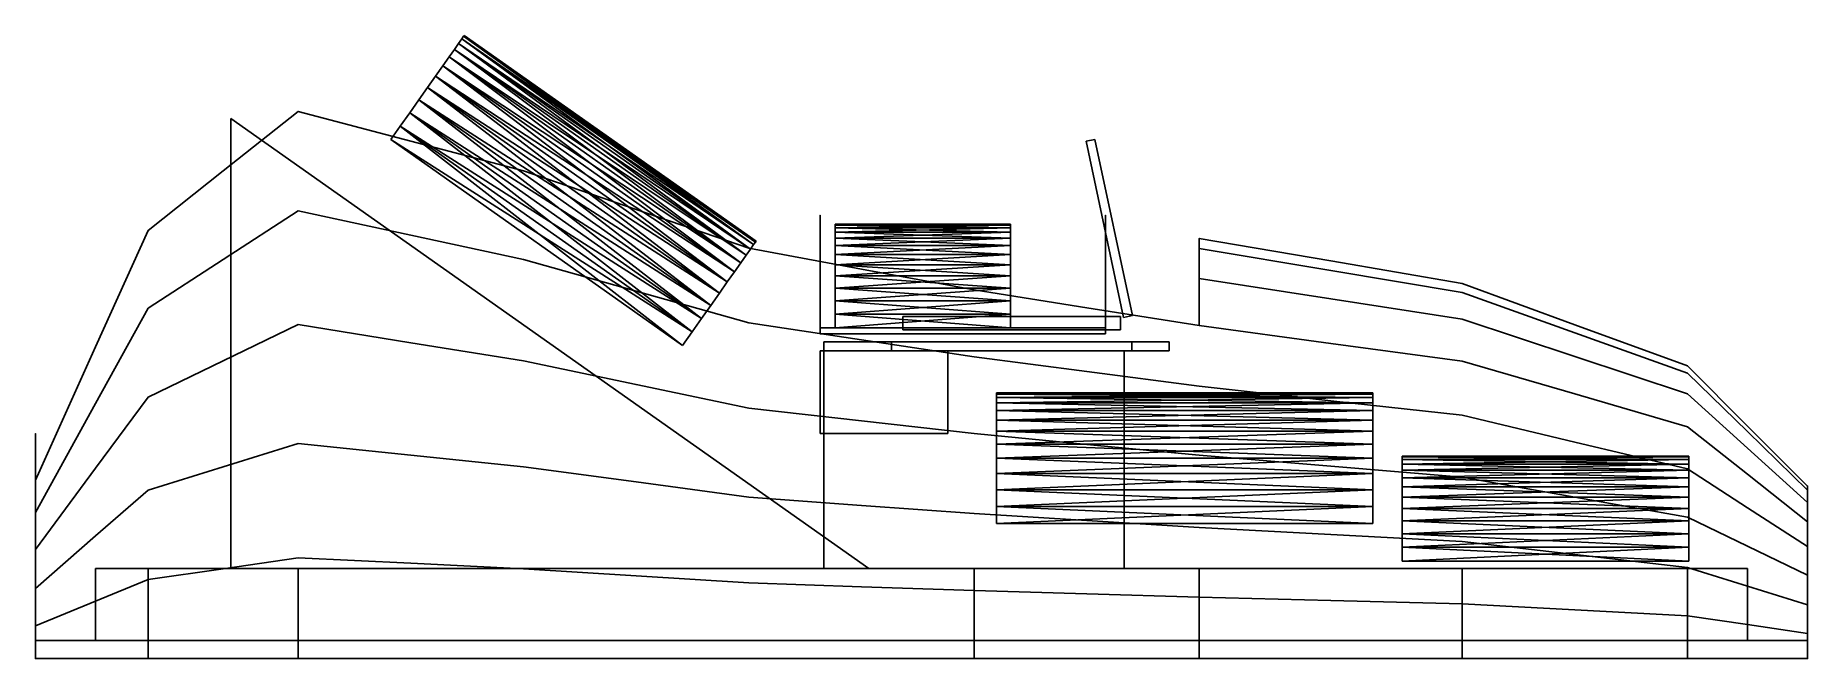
# Model space of a CAD drawing. Header units: millimetres. Extents: x 0 to 2360, y 0 to 831.
import ezdxf

# ---------------------------------------------------------------- set-up
doc = ezdxf.new("R2010")
doc.units = ezdxf.units.MM
for name, color, linetype in [('D20', 7, 'Continuous'), ('D21', 7, 'Continuous'), ('D22', 7, 'Continuous'), ('E11', 7, 'Continuous'), ('EH0', 7, 'Continuous'), ('EH1', 7, 'Continuous'), ('EH2', 7, 'Continuous'), ('EH3', 7, 'Continuous'), ('FOAM_ARM_L', 7, 'Continuous'), ('FOAM_ARM_R', 7, 'Continuous'), ('FOAM_BACK_WEDGE', 7, 'Continuous'), ('FOAM_MATTRESS', 7, 'Continuous'), ('FOAM_UNDERLAY', 7, 'Continuous'), ('H01', 7, 'Continuous'), ('H02', 7, 'Continuous'), ('O01', 7, 'Continuous'), ('O02', 7, 'Continuous'), ('O03', 7, 'Continuous'), ('O04', 7, 'Continuous'), ('O05', 7, 'Continuous'), ('O06B', 7, 'Continuous'), ('O07B', 7, 'Continuous'), ('O08B', 7, 'Continuous'), ('O09B', 7, 'Continuous'), ('O10B', 7, 'Continuous'), ('O11B', 7, 'Continuous'), ('O12', 7, 'Continuous'), ('O13', 7, 'Continuous'), ('O14', 7, 'Continuous'), ('O15', 7, 'Continuous'), ('O16', 7, 'Continuous'), ('OF', 7, 'Continuous'), ('OFOOT', 7, 'Continuous'), ('OHEAD', 7, 'Continuous')]:
    doc.layers.add(name, color=color, linetype=linetype)

msp = doc.modelspace()

# ---------------------------------------------------------------- linework, layer by layer
at = {"layer": 'D20'}
for points in [[(1050, 410), (1050, 422)], [(1050, 422), (1050, 422)], [(1050, 422), (1050, 410)], [(1050, 410), (1050, 422)], [(1050, 422), (1050, 422)], [(1510, 422), (1050, 422)], [(1050, 422), (1510, 422)], [(1050, 422), (1050, 422)], [(1050, 422), (1050, 410)], [(1510, 422), (1050, 422)], [(1510, 422), (1050, 422)], [(1050, 410), (1050, 410)], [(1050, 410), (1050, 410)], [(1050, 410), (1050, 410)], [(1050, 410), (1510, 410)], [(1510, 410), (1050, 410)], [(1050, 410), (1510, 410)], [(1510, 410), (1050, 410)], [(1460, 422), (1140, 422)], [(1140, 422), (1140, 422)], [(1140, 422), (1460, 422)], [(1460, 422), (1140, 422)], [(1140, 422), (1140, 422)], [(1140, 422), (1460, 422)], [(1460, 422), (1140, 422)], [(1140, 422), (1140, 422)], [(1140, 422), (1460, 422)], [(1460, 422), (1140, 422)], [(1140, 422), (1460, 422)], [(1140, 422), (1140, 422)], [(1140, 410), (1140, 422)], [(1140, 410), (1140, 422)], [(1140, 410), (1140, 422)], [(1140, 410), (1140, 422)], [(1140, 410), (1140, 422)], [(1140, 410), (1140, 422)], [(1140, 410), (1140, 422)], [(1140, 422), (1140, 410)], [(1140, 410), (1460, 410)], [(1140, 410), (1140, 410)], [(1460, 410), (1140, 410)], [(1140, 410), (1460, 410)], [(1140, 410), (1140, 410)], [(1460, 410), (1140, 410)], [(1140, 410), (1460, 410)], [(1140, 410), (1140, 410)], [(1460, 410), (1140, 410)], [(1140, 410), (1460, 410)], [(1460, 410), (1140, 410)], [(1140, 410), (1140, 410)], [(1460, 422), (1460, 422)], [(1460, 422), (1460, 422)], [(1460, 422), (1460, 422)], [(1460, 422), (1460, 422)], [(1460, 422), (1460, 410)], [(1460, 422), (1460, 410)], [(1460, 422), (1460, 410)], [(1460, 422), (1460, 410)], [(1460, 422), (1460, 410)], [(1460, 422), (1460, 410)], [(1460, 422), (1460, 410)], [(1460, 422), (1460, 410)], [(1460, 410), (1460, 410)], [(1460, 410), (1460, 410)], [(1460, 410), (1460, 410)], [(1460, 410), (1460, 410)], [(1510, 422), (1510, 422)], [(1510, 410), (1510, 422)], [(1510, 422), (1510, 422)], [(1510, 422), (1510, 422)], [(1510, 422), (1510, 410)], [(1510, 410), (1510, 422)], [(1510, 422), (1510, 410)], [(1510, 410), (1510, 410)], [(1510, 410), (1510, 410)], [(1510, 410), (1510, 410)]]:
    msp.add_lwpolyline(points, dxfattribs=at)
at = {"layer": 'D21'}
for points in [[(1155, 438), (1155, 456)], [(1155, 456), (1155, 456)], [(1155, 456), (1155, 438)], [(1445, 456), (1155, 456)], [(1155, 456), (1445, 456)], [(1445, 456), (1445, 438)], [(1445, 456), (1445, 456)], [(1445, 438), (1445, 456)], [(1155, 438), (1155, 438)], [(1155, 438), (1445, 438)], [(1445, 438), (1155, 438)], [(1445, 438), (1445, 438)]]:
    msp.add_lwpolyline(points, dxfattribs=at)
at = {"layer": 'D22'}
for points in [[(1411, 692), (1399.2, 689.5)], [(1399.2, 689.5), (1411, 692)], [(1449.1, 454.8), (1399.2, 689.5)], [(1399.2, 689.5), (1399.2, 689.5)], [(1399.2, 689.5), (1449.1, 454.8)], [(1411, 692), (1460.9, 457.2)], [(1411, 692), (1411, 692)], [(1460.9, 457.2), (1411, 692)], [(1449.1, 454.8), (1460.9, 457.2)], [(1460.9, 457.2), (1449.1, 454.8)], [(1449.1, 454.8), (1449.1, 454.8)], [(1460.9, 457.2), (1460.9, 457.2)]]:
    msp.add_lwpolyline(points, dxfattribs=at)
at = {"layer": 'E11'}
for points in [[(1045, 300), (1045, 410)], [(1045, 410), (1045, 410)], [(1045, 410), (1045, 300)], [(1215, 410), (1045, 410)], [(1045, 410), (1215, 410)], [(1215, 410), (1215, 300)], [(1215, 410), (1215, 410)], [(1215, 300), (1215, 410)], [(1045, 300), (1045, 300)], [(1045, 300), (1215, 300)], [(1215, 300), (1045, 300)], [(1215, 300), (1215, 300)]]:
    msp.add_lwpolyline(points, dxfattribs=at)
at = {"layer": 'EH0'}
for points in [[(570.2, 829.4), (567.7, 825.9)], [(567.7, 825.9), (570.2, 829.4)], [(571.1, 830.6), (570.2, 829.4)], [(570.2, 829.4), (571.1, 830.6)], [(956.4, 551.7), (570.2, 829.4)], [(958.9, 555.2), (570.2, 829.4)], [(959.8, 556.4), (570.2, 829.4)], [(958.9, 555.2), (570.2, 829.4)], [(958.9, 555.2), (571.1, 830.6)], [(959.8, 556.4), (571.1, 830.6)], [(557.9, 812), (550.8, 801.9)], [(550.8, 801.9), (557.9, 812)], [(563.6, 820), (557.9, 812)], [(557.9, 812), (563.6, 820)], [(939.5, 527.7), (557.9, 812)], [(946.6, 537.8), (557.9, 812)], [(952.3, 545.8), (557.9, 812)], [(946.6, 537.8), (557.9, 812)], [(567.7, 825.9), (563.6, 820)], [(563.6, 820), (567.7, 825.9)], [(946.6, 537.8), (563.6, 820)], [(952.3, 545.8), (563.6, 820)], [(956.4, 551.7), (563.6, 820)], [(952.3, 545.8), (563.6, 820)], [(952.3, 545.8), (567.7, 825.9)], [(956.4, 551.7), (567.7, 825.9)], [(958.9, 555.2), (567.7, 825.9)], [(956.4, 551.7), (567.7, 825.9)], [(542.4, 789.9), (532.7, 776.2)], [(532.7, 776.2), (542.4, 789.9)], [(550.8, 801.9), (542.4, 789.9)], [(542.4, 789.9), (550.8, 801.9)], [(921.4, 502), (542.4, 789.9)], [(931.1, 515.7), (542.4, 789.9)], [(939.5, 527.7), (542.4, 789.9)], [(931.1, 515.7), (542.4, 789.9)], [(931.1, 515.7), (550.8, 801.9)], [(939.5, 527.7), (550.8, 801.9)], [(946.6, 537.8), (550.8, 801.9)], [(939.5, 527.7), (550.8, 801.9)], [(522.1, 761.1), (510.6, 744.8)], [(510.6, 744.8), (522.1, 761.1)], [(532.7, 776.2), (522.1, 761.1)], [(522.1, 761.1), (532.7, 776.2)], [(899.3, 470.6), (522.1, 761.1)], [(910.8, 486.9), (522.1, 761.1)], [(921.4, 502), (522.1, 761.1)], [(910.8, 486.9), (522.1, 761.1)], [(910.8, 486.9), (532.7, 776.2)], [(921.4, 502), (532.7, 776.2)], [(931.1, 515.7), (532.7, 776.2)], [(921.4, 502), (532.7, 776.2)], [(510.6, 744.8), (498.4, 727.6)], [(498.4, 727.6), (510.6, 744.8)], [(887.1, 453.4), (510.6, 744.8)], [(899.3, 470.6), (510.6, 744.8)], [(910.8, 486.9), (510.6, 744.8)], [(899.3, 470.6), (510.6, 744.8)], [(485.9, 709.8), (473.1, 691.7)], [(473.1, 691.7), (485.9, 709.8)], [(498.4, 727.6), (485.9, 709.8)], [(485.9, 709.8), (498.4, 727.6)], [(861.8, 417.5), (485.9, 709.8)], [(874.6, 435.6), (485.9, 709.8)], [(887.1, 453.4), (485.9, 709.8)], [(874.6, 435.6), (485.9, 709.8)], [(874.6, 435.6), (498.4, 727.6)], [(887.1, 453.4), (498.4, 727.6)], [(899.3, 470.6), (498.4, 727.6)], [(887.1, 453.4), (498.4, 727.6)], [(473.1, 691.7), (861.8, 417.5)], [(874.6, 435.6), (473.1, 691.7)], [(861.8, 417.5), (473.1, 691.7)], [(946.6, 537.8), (952.3, 545.8)], [(952.3, 545.8), (946.6, 537.8)], [(952.3, 545.8), (956.4, 551.7)], [(956.4, 551.7), (952.3, 545.8)], [(956.4, 551.7), (958.9, 555.2)], [(958.9, 555.2), (956.4, 551.7)], [(958.9, 555.2), (959.8, 556.4)], [(959.8, 556.4), (958.9, 555.2)], [(931.1, 515.7), (939.5, 527.7)], [(939.5, 527.7), (931.1, 515.7)], [(939.5, 527.7), (946.6, 537.8)], [(946.6, 537.8), (939.5, 527.7)], [(910.8, 486.9), (921.4, 502)], [(921.4, 502), (910.8, 486.9)], [(921.4, 502), (931.1, 515.7)], [(931.1, 515.7), (921.4, 502)], [(899.3, 470.6), (910.8, 486.9)], [(910.8, 486.9), (899.3, 470.6)], [(874.6, 435.6), (887.1, 453.4)], [(887.1, 453.4), (874.6, 435.6)], [(887.1, 453.4), (899.3, 470.6)], [(899.3, 470.6), (887.1, 453.4)], [(861.8, 417.5), (874.6, 435.6)], [(874.6, 435.6), (861.8, 417.5)]]:
    msp.add_lwpolyline(points, dxfattribs=at)
at = {"layer": 'EH1'}
for points in [[(1781, 352.5), (1280, 354)], [(1280, 354), (1280, 352.5)], [(1781, 354), (1280, 354)], [(1781, 354), (1280, 352.5)], [(1280, 352.5), (1280, 354)], [(1781, 348.1), (1280, 352.5)], [(1280, 352.5), (1280, 348.1)], [(1781, 352.5), (1280, 352.5)], [(1781, 352.5), (1280, 352.5)], [(1781, 352.5), (1280, 348.1)], [(1280, 348.1), (1280, 352.5)], [(1781, 340.8), (1280, 348.1)], [(1280, 348.1), (1280, 340.8)], [(1781, 348.1), (1280, 348.1)], [(1781, 348.1), (1280, 348.1)], [(1781, 348.1), (1280, 340.8)], [(1280, 340.8), (1280, 348.1)], [(1781, 330.7), (1280, 340.8)], [(1280, 340.8), (1280, 330.7)], [(1781, 340.8), (1280, 340.8)], [(1781, 340.8), (1280, 340.8)], [(1781, 340.8), (1280, 330.7)], [(1280, 330.7), (1280, 340.8)], [(1781, 318), (1280, 330.7)], [(1280, 330.7), (1280, 318)], [(1781, 330.7), (1280, 330.7)], [(1781, 330.7), (1280, 330.7)], [(1781, 330.7), (1280, 318)], [(1280, 318), (1280, 330.7)], [(1781, 352.5), (1781, 354)], [(1781, 354), (1781, 352.5)], [(1781, 348.1), (1781, 352.5)], [(1781, 352.5), (1781, 348.1)], [(1781, 340.8), (1781, 348.1)], [(1781, 348.1), (1781, 340.8)], [(1781, 330.7), (1781, 340.8)], [(1781, 340.8), (1781, 330.7)], [(1781, 318), (1781, 330.7)], [(1781, 330.7), (1781, 318)], [(1781, 303), (1280, 318)], [(1280, 318), (1280, 303)], [(1781, 318), (1280, 318)], [(1781, 318), (1280, 318)], [(1781, 318), (1280, 303)], [(1280, 303), (1280, 318)], [(1781, 303), (1781, 318)], [(1781, 318), (1781, 303)], [(1781, 285.9), (1280, 303)], [(1280, 303), (1280, 285.9)], [(1781, 303), (1280, 303)], [(1781, 303), (1280, 303)], [(1781, 303), (1280, 285.9)], [(1280, 285.9), (1280, 303)], [(1781, 267), (1280, 285.9)], [(1280, 285.9), (1280, 267)], [(1781, 285.9), (1280, 285.9)], [(1781, 285.9), (1280, 285.9)], [(1781, 285.9), (1280, 267)], [(1280, 267), (1280, 285.9)], [(1781, 285.9), (1781, 303)], [(1781, 303), (1781, 285.9)], [(1781, 267), (1781, 285.9)], [(1781, 285.9), (1781, 267)], [(1781, 246.6), (1280, 267)], [(1280, 267), (1280, 246.6)], [(1781, 267), (1280, 267)], [(1781, 267), (1280, 267)], [(1781, 267), (1280, 246.6)], [(1280, 246.6), (1280, 267)], [(1781, 246.6), (1781, 267)], [(1781, 267), (1781, 246.6)], [(1781, 225), (1280, 246.6)], [(1280, 246.6), (1280, 225)], [(1781, 246.6), (1280, 246.6)], [(1781, 246.6), (1280, 246.6)], [(1781, 246.6), (1280, 225)], [(1280, 225), (1280, 246.6)], [(1781, 225), (1781, 246.6)], [(1781, 246.6), (1781, 225)], [(1781, 202.7), (1280, 225)], [(1280, 225), (1280, 202.7)], [(1781, 225), (1280, 225)], [(1781, 225), (1280, 225)], [(1781, 225), (1280, 202.7)], [(1280, 202.7), (1280, 225)], [(1781, 202.7), (1781, 225)], [(1781, 225), (1781, 202.7)], [(1781, 180), (1280, 202.7)], [(1280, 202.7), (1280, 180)], [(1781, 202.7), (1280, 202.7)], [(1781, 202.7), (1280, 202.7)], [(1781, 202.7), (1280, 180)], [(1280, 180), (1280, 202.7)], [(1781, 180), (1781, 202.7)], [(1781, 202.7), (1781, 180)], [(1280, 180), (1781, 180)], [(1781, 180), (1280, 180)]]:
    msp.add_lwpolyline(points, dxfattribs=at)
at = {"layer": 'EH2'}
for points in [[(2201.8, 268.8), (1820, 270)], [(1820, 270), (1820, 268.8)], [(2201.8, 270), (1820, 270)], [(2201.8, 270), (1820, 268.8)], [(1820, 268.8), (1820, 270)], [(2201.8, 265.2), (1820, 268.8)], [(1820, 268.8), (1820, 265.2)], [(2201.8, 268.8), (1820, 268.8)], [(2201.8, 268.8), (1820, 268.8)], [(2201.8, 268.8), (1820, 265.2)], [(1820, 265.2), (1820, 268.8)], [(2201.8, 259.3), (1820, 265.2)], [(1820, 265.2), (1820, 259.3)], [(2201.8, 265.2), (1820, 265.2)], [(2201.8, 265.2), (1820, 265.2)], [(2201.8, 265.2), (1820, 259.3)], [(1820, 259.3), (1820, 265.2)], [(2201.8, 268.8), (2201.8, 270)], [(2201.8, 270), (2201.8, 268.8)], [(2201.8, 265.2), (2201.8, 268.8)], [(2201.8, 268.8), (2201.8, 265.2)], [(2201.8, 259.3), (2201.8, 265.2)], [(2201.8, 265.2), (2201.8, 259.3)], [(2201.8, 251.2), (1820, 259.3)], [(1820, 259.3), (1820, 251.2)], [(2201.8, 259.3), (1820, 259.3)], [(2201.8, 259.3), (1820, 259.3)], [(2201.8, 259.3), (1820, 251.2)], [(1820, 251.2), (1820, 259.3)], [(2201.8, 241.1), (1820, 251.2)], [(1820, 251.2), (1820, 241.1)], [(2201.8, 251.2), (1820, 251.2)], [(2201.8, 251.2), (1820, 251.2)], [(2201.8, 251.2), (1820, 241.1)], [(1820, 241.1), (1820, 251.2)], [(2201.8, 229), (1820, 241.1)], [(1820, 241.1), (1820, 229)], [(2201.8, 241.1), (1820, 241.1)], [(2201.8, 241.1), (1820, 241.1)], [(2201.8, 241.1), (1820, 229)], [(1820, 229), (1820, 241.1)], [(2201.8, 251.2), (2201.8, 259.3)], [(2201.8, 259.3), (2201.8, 251.2)], [(2201.8, 241.1), (2201.8, 251.2)], [(2201.8, 251.2), (2201.8, 241.1)], [(2201.8, 229), (2201.8, 241.1)], [(2201.8, 241.1), (2201.8, 229)], [(2201.8, 215.2), (1820, 229)], [(1820, 229), (1820, 215.2)], [(2201.8, 229), (1820, 229)], [(2201.8, 229), (1820, 229)], [(2201.8, 229), (1820, 215.2)], [(1820, 215.2), (1820, 229)], [(2201.8, 200), (1820, 215.2)], [(1820, 215.2), (1820, 200)], [(2201.8, 215.2), (1820, 215.2)], [(2201.8, 215.2), (1820, 215.2)], [(2201.8, 215.2), (1820, 200)], [(1820, 200), (1820, 215.2)], [(2201.8, 215.2), (2201.8, 229)], [(2201.8, 229), (2201.8, 215.2)], [(2201.8, 200), (2201.8, 215.2)], [(2201.8, 215.2), (2201.8, 200)], [(2201.8, 183.6), (1820, 200)], [(1820, 200), (1820, 183.6)], [(2201.8, 200), (1820, 200)], [(2201.8, 200), (1820, 200)], [(2201.8, 200), (1820, 183.6)], [(1820, 183.6), (1820, 200)], [(2201.8, 183.6), (2201.8, 200)], [(2201.8, 200), (2201.8, 183.6)], [(2201.8, 166.2), (1820, 183.6)], [(1820, 183.6), (1820, 166.2)], [(2201.8, 183.6), (1820, 183.6)], [(2201.8, 183.6), (1820, 183.6)], [(2201.8, 183.6), (1820, 166.2)], [(1820, 166.2), (1820, 183.6)], [(2201.8, 148.3), (1820, 166.2)], [(1820, 166.2), (1820, 148.3)], [(2201.8, 166.2), (1820, 166.2)], [(2201.8, 166.2), (1820, 166.2)], [(2201.8, 166.2), (1820, 148.3)], [(1820, 148.3), (1820, 166.2)], [(2201.8, 166.2), (2201.8, 183.6)], [(2201.8, 183.6), (2201.8, 166.2)], [(2201.8, 148.3), (2201.8, 166.2)], [(2201.8, 166.2), (2201.8, 148.3)], [(2201.8, 130), (1820, 148.3)], [(1820, 148.3), (1820, 130)], [(2201.8, 148.3), (1820, 148.3)], [(2201.8, 148.3), (1820, 148.3)], [(2201.8, 148.3), (1820, 130)], [(1820, 130), (1820, 148.3)], [(2201.8, 130), (2201.8, 148.3)], [(2201.8, 148.3), (2201.8, 130)], [(1820, 130), (2201.8, 130)], [(2201.8, 130), (1820, 130)]]:
    msp.add_lwpolyline(points, dxfattribs=at)
at = {"layer": 'EH3'}
for points in [[(1298.4, 577.8), (1065, 579)], [(1065, 579), (1065, 577.8)], [(1298.4, 579), (1065, 579)], [(1298.4, 579), (1065, 577.8)], [(1065, 577.8), (1065, 579)], [(1298.4, 574.3), (1065, 577.8)], [(1065, 577.8), (1065, 574.3)], [(1298.4, 577.8), (1065, 577.8)], [(1298.4, 577.8), (1065, 577.8)], [(1298.4, 577.8), (1065, 574.3)], [(1065, 574.3), (1065, 577.8)], [(1298.4, 568.5), (1065, 574.3)], [(1065, 574.3), (1065, 568.5)], [(1298.4, 574.3), (1065, 574.3)], [(1298.4, 574.3), (1065, 574.3)], [(1298.4, 574.3), (1065, 568.5)], [(1065, 568.5), (1065, 574.3)], [(1298.4, 560.5), (1065, 568.5)], [(1065, 568.5), (1065, 560.5)], [(1298.4, 568.5), (1065, 568.5)], [(1298.4, 568.5), (1065, 568.5)], [(1298.4, 568.5), (1065, 560.5)], [(1065, 560.5), (1065, 568.5)], [(1298.4, 577.8), (1298.4, 579)], [(1298.4, 579), (1298.4, 577.8)], [(1298.4, 574.3), (1298.4, 577.8)], [(1298.4, 577.8), (1298.4, 574.3)], [(1298.4, 568.5), (1298.4, 574.3)], [(1298.4, 574.3), (1298.4, 568.5)], [(1298.4, 560.5), (1298.4, 568.5)], [(1298.4, 568.5), (1298.4, 560.5)], [(1298.4, 550.5), (1065, 560.5)], [(1065, 560.5), (1065, 550.5)], [(1298.4, 560.5), (1065, 560.5)], [(1298.4, 560.5), (1065, 560.5)], [(1298.4, 560.5), (1065, 550.5)], [(1065, 550.5), (1065, 560.5)], [(1298.4, 538.6), (1065, 550.5)], [(1065, 550.5), (1065, 538.6)], [(1298.4, 550.5), (1065, 550.5)], [(1298.4, 550.5), (1065, 550.5)], [(1298.4, 550.5), (1065, 538.6)], [(1065, 538.6), (1065, 550.5)], [(1298.4, 550.5), (1298.4, 560.5)], [(1298.4, 560.5), (1298.4, 550.5)], [(1298.4, 538.6), (1298.4, 550.5)], [(1298.4, 550.5), (1298.4, 538.6)], [(1298.4, 525), (1065, 538.6)], [(1065, 538.6), (1065, 525)], [(1298.4, 538.6), (1065, 538.6)], [(1298.4, 538.6), (1065, 538.6)], [(1298.4, 538.6), (1065, 525)], [(1065, 525), (1065, 538.6)], [(1298.4, 510), (1065, 525)], [(1065, 525), (1065, 510)], [(1298.4, 525), (1065, 525)], [(1298.4, 525), (1065, 525)], [(1298.4, 525), (1065, 510)], [(1065, 510), (1065, 525)], [(1298.4, 525), (1298.4, 538.6)], [(1298.4, 538.6), (1298.4, 525)], [(1298.4, 510), (1298.4, 525)], [(1298.4, 525), (1298.4, 510)], [(1298.4, 493.8), (1065, 510)], [(1065, 510), (1065, 493.8)], [(1298.4, 510), (1065, 510)], [(1298.4, 510), (1065, 510)], [(1298.4, 510), (1065, 493.8)], [(1065, 493.8), (1065, 510)], [(1298.4, 493.8), (1298.4, 510)], [(1298.4, 510), (1298.4, 493.8)], [(1298.4, 476.7), (1065, 493.8)], [(1065, 493.8), (1065, 476.7)], [(1298.4, 493.8), (1065, 493.8)], [(1298.4, 493.8), (1065, 493.8)], [(1298.4, 493.8), (1065, 476.7)], [(1065, 476.7), (1065, 493.8)], [(1298.4, 459), (1065, 476.7)], [(1065, 476.7), (1065, 459)], [(1298.4, 476.7), (1065, 476.7)], [(1298.4, 476.7), (1065, 476.7)], [(1298.4, 476.7), (1065, 459)], [(1065, 459), (1065, 476.7)], [(1298.4, 476.7), (1298.4, 493.8)], [(1298.4, 493.8), (1298.4, 476.7)], [(1298.4, 459), (1298.4, 476.7)], [(1298.4, 476.7), (1298.4, 459)], [(1298.4, 441), (1065, 459)], [(1065, 459), (1065, 441)], [(1298.4, 459), (1065, 459)], [(1298.4, 459), (1065, 459)], [(1298.4, 459), (1065, 441)], [(1065, 441), (1065, 459)], [(1298.4, 441), (1298.4, 459)], [(1298.4, 459), (1298.4, 441)], [(1065, 441), (1298.4, 441)], [(1298.4, 441), (1065, 441)]]:
    msp.add_lwpolyline(points, dxfattribs=at)
at = {"layer": 'FOAM_ARM_L'}
for points in [[(1050, 120), (1050, 410)], [(1050, 410), (1050, 410)], [(1050, 410), (1050, 120)], [(1450, 410), (1050, 410)], [(1050, 410), (1450, 410)], [(1450, 410), (1450, 120)], [(1450, 410), (1450, 410)], [(1450, 120), (1450, 410)], [(1050, 120), (1050, 120)], [(1050, 120), (1450, 120)], [(1450, 120), (1050, 120)], [(1450, 120), (1450, 120)]]:
    msp.add_lwpolyline(points, dxfattribs=at)
at = {"layer": 'FOAM_ARM_R'}
for points in [[(1050, 120), (1050, 410)], [(1050, 410), (1050, 410)], [(1050, 410), (1050, 120)], [(1450, 410), (1050, 410)], [(1050, 410), (1450, 410)], [(1450, 410), (1450, 120)], [(1450, 410), (1450, 410)], [(1450, 120), (1450, 410)], [(1050, 120), (1050, 120)], [(1050, 120), (1450, 120)], [(1450, 120), (1050, 120)], [(1450, 120), (1450, 120)]]:
    msp.add_lwpolyline(points, dxfattribs=at)
at = {"layer": 'FOAM_BACK_WEDGE'}
for points in [[(260, 720), (260, 720)], [(1110, 120), (260, 720)], [(260, 720), (1110, 120)], [(260, 720), (260, 120)], [(260, 120), (260, 720)], [(260, 120), (260, 120)], [(260, 120), (1110, 120)], [(1110, 120), (260, 120)], [(1110, 120), (1110, 120)]]:
    msp.add_lwpolyline(points, dxfattribs=at)
at = {"layer": 'FOAM_MATTRESS'}
for points in [[(80, 120), (80, 24)], [(150, 120), (80, 120)], [(150, 120), (80, 120)], [(80, 120), (80, 120)], [(80, 24), (80, 120)], [(150, 24), (150, 120)], [(150, 120), (350, 120)], [(350, 120), (150, 120)], [(150, 120), (150, 24)], [(350, 120), (1250, 120)], [(1250, 120), (350, 120)], [(350, 120), (350, 24)], [(350, 120), (350, 24)], [(1250, 120), (1550, 120)], [(1550, 120), (1250, 120)], [(1250, 120), (1250, 24)], [(1250, 120), (1250, 24)], [(1550, 120), (1900, 120)], [(1900, 120), (1550, 120)], [(1550, 120), (1550, 24)], [(1550, 120), (1550, 24)], [(1900, 120), (2200, 120)], [(2200, 120), (1900, 120)], [(1900, 120), (1900, 24)], [(1900, 120), (1900, 24)], [(2200, 120), (2280, 120)], [(2280, 120), (2200, 120)], [(2200, 120), (2200, 24)], [(2200, 120), (2200, 24)], [(2280, 120), (2280, 120)], [(2280, 120), (2280, 24)], [(2280, 120), (2280, 24)], [(80, 24), (150, 24)], [(150, 24), (80, 24)], [(80, 24), (80, 24)], [(350, 24), (150, 24)], [(350, 24), (150, 24)], [(1250, 24), (350, 24)], [(350, 24), (1250, 24)], [(1550, 24), (1250, 24)], [(1250, 24), (1550, 24)], [(1900, 24), (1550, 24)], [(1550, 24), (1900, 24)], [(2200, 24), (1900, 24)], [(1900, 24), (2200, 24)], [(2280, 24), (2200, 24)], [(2200, 24), (2280, 24)], [(2280, 24), (2280, 24)]]:
    msp.add_lwpolyline(points, dxfattribs=at)
at = {"layer": 'FOAM_UNDERLAY'}
for points in [[(0, 24), (0, 0)], [(150, 24), (0, 24)], [(0, 24), (150, 24)], [(0, 0), (0, 24)], [(0, 24), (0, 24)], [(150, 0), (150, 24)], [(150, 24), (150, 0)], [(150, 24), (350, 24)], [(350, 24), (150, 24)], [(350, 24), (350, 0)], [(350, 24), (1250, 24)], [(350, 24), (350, 0)], [(1250, 24), (350, 24)], [(1250, 24), (1250, 0)], [(1250, 24), (1550, 24)], [(1250, 24), (1250, 0)], [(1550, 24), (1250, 24)], [(1550, 24), (1550, 0)], [(1550, 24), (1900, 24)], [(1550, 24), (1550, 0)], [(1900, 24), (1550, 24)], [(1900, 24), (1900, 0)], [(1900, 24), (2200, 24)], [(1900, 24), (1900, 0)], [(2200, 24), (1900, 24)], [(2200, 24), (2200, 0)], [(2200, 24), (2360, 24)], [(2200, 24), (2200, 0)], [(2360, 24), (2200, 24)], [(2360, 24), (2360, 0)], [(2360, 24), (2360, 0)], [(2360, 24), (2360, 24)], [(0, 0), (150, 0)], [(0, 0), (150, 0)], [(0, 0), (0, 0)], [(350, 0), (150, 0)], [(150, 0), (350, 0)], [(1250, 0), (350, 0)], [(350, 0), (1250, 0)], [(1550, 0), (1250, 0)], [(1250, 0), (1550, 0)], [(1900, 0), (1550, 0)], [(1550, 0), (1900, 0)], [(2200, 0), (1900, 0)], [(1900, 0), (2200, 0)], [(2360, 0), (2200, 0)], [(2200, 0), (2360, 0)], [(2360, 0), (2360, 0)]]:
    msp.add_lwpolyline(points, dxfattribs=at)
at = {"layer": 'H01'}
msp.add_lwpolyline([(1045, 441), (1045, 460.6), (1045, 479.8), (1045, 498.4), (1045, 516), (1045, 532.3), (1045, 547.1), (1045, 560), (1045, 570.9), (1045, 579.6), (1045, 585.9), (1045, 589.7), (1045, 591), (1045, 589.7), (1045, 585.9), (1045, 579.6), (1045, 570.9), (1045, 560), (1045, 547.1), (1045, 532.3), (1045, 516), (1045, 498.4), (1045, 479.8), (1045, 460.6), (1045, 441), (1425, 441), (1425, 460.6), (1425, 479.8), (1425, 498.4), (1425, 516), (1425, 532.3), (1425, 547.1), (1425, 560), (1425, 570.9), (1425, 579.6), (1425, 585.9), (1425, 589.7), (1425, 591), (1425, 589.7), (1425, 585.9), (1425, 579.6), (1425, 570.9), (1425, 560), (1425, 547.1), (1425, 532.3), (1425, 516), (1425, 498.4), (1425, 479.8), (1425, 460.6), (1425, 441)], close=True, dxfattribs=at)
at = {"layer": 'H02'}
msp.add_lwpolyline([(1045, 433), (1045, 452.6), (1045, 471.8), (1045, 490.4), (1045, 508), (1045, 524.3), (1045, 539.1), (1045, 552), (1045, 562.9), (1045, 571.6), (1045, 577.9), (1045, 581.7), (1045, 583), (1045, 581.7), (1045, 577.9), (1045, 571.6), (1045, 562.9), (1045, 552), (1045, 539.1), (1045, 524.3), (1045, 508), (1045, 490.4), (1045, 471.8), (1045, 452.6), (1045, 433), (1425, 433), (1425, 452.6), (1425, 471.8), (1425, 490.4), (1425, 508), (1425, 524.3), (1425, 539.1), (1425, 552), (1425, 562.9), (1425, 571.6), (1425, 577.9), (1425, 581.7), (1425, 583), (1425, 581.7), (1425, 577.9), (1425, 571.6), (1425, 562.9), (1425, 552), (1425, 539.1), (1425, 524.3), (1425, 508), (1425, 490.4), (1425, 471.8), (1425, 452.6), (1425, 433)], close=True, dxfattribs=at)
at = {"layer": 'O01'}
msp.add_lwpolyline([(0, 0), (80, 0), (150, 0), (250, 0), (350, 0), (500, 0), (650, 0), (800, 0), (950, 0), (1100, 0), (1250, 0), (1400, 0), (1550, 0), (1725, 0), (1900, 0), (2050, 0), (2200, 0), (2280, 0), (2360, 0), (2360, 33.6), (2280, 45.3), (2200, 57), (2050, 65), (1900, 73.1), (1725, 77.4), (1550, 81.8), (1400, 86.2), (1250, 90.6), (1100, 95.7), (950, 100.8), (800, 110.3), (650, 119.8), (500, 127.1), (350, 134.4), (250, 119.8), (150, 105.2), (80, 76.6), (0, 43.8)], close=True, dxfattribs=at)
at = {"layer": 'O02'}
msp.add_lwpolyline([(0, 43.8), (80, 76.6), (150, 105.2), (250, 119.8), (350, 134.4), (500, 127.1), (650, 119.8), (800, 110.3), (950, 100.8), (1100, 95.7), (1250, 90.6), (1400, 86.2), (1550, 81.8), (1725, 77.4), (1900, 73.1), (2050, 65), (2200, 57), (2280, 45.3), (2360, 33.6), (2360, 71.7), (2280, 96.7), (2200, 121.6), (2050, 138.8), (1900, 155.9), (1725, 165.3), (1550, 174.6), (1400, 184), (1250, 193.3), (1100, 204.2), (950, 215.2), (800, 235.4), (650, 255.7), (500, 271.3), (350, 286.9), (250, 255.7), (150, 224.5), (80, 163.4), (0, 93.5)], close=True, dxfattribs=at)
at = {"layer": 'O03'}
msp.add_lwpolyline([(0, 93.5), (80, 163.4), (150, 224.5), (250, 255.7), (350, 286.9), (500, 271.3), (650, 255.7), (800, 235.4), (950, 215.2), (1100, 204.2), (1250, 193.3), (1400, 184), (1550, 174.6), (1725, 165.3), (1900, 155.9), (2050, 138.8), (2200, 121.6), (2280, 96.7), (2360, 71.7), (2360, 111.3), (2280, 150), (2200, 188.7), (2050, 215.3), (1900, 241.9), (1725, 256.5), (1550, 271), (1400, 285.5), (1250, 300), (1100, 316.9), (950, 333.9), (800, 365.3), (650, 396.8), (500, 421), (350, 445.2), (250, 396.8), (150, 348.4), (80, 253.6), (0, 145.2)], close=True, dxfattribs=at)
at = {"layer": 'O04'}
msp.add_lwpolyline([(0, 145.2), (80, 253.6), (150, 348.4), (250, 396.8), (350, 445.2), (500, 421), (650, 396.8), (800, 365.3), (950, 333.9), (1100, 316.9), (1250, 300), (1400, 285.5), (1550, 271), (1725, 256.5), (1900, 241.9), (2050, 215.3), (2200, 188.7), (2280, 150), (2360, 111.3), (2360, 149.2), (2280, 201), (2200, 252.9), (2050, 288.6), (1900, 324.3), (1725, 343.7), (1550, 363.2), (1400, 382.6), (1250, 402.1), (1100, 424.8), (950, 447.5), (800, 489.6), (650, 531.8), (500, 564.2), (350, 596.7), (250, 531.8), (150, 466.9), (80, 339.8), (0, 194.6)], close=True, dxfattribs=at)
at = {"layer": 'O05'}
msp.add_lwpolyline([(0, 194.6), (80, 339.8), (150, 466.9), (250, 531.8), (350, 596.7), (500, 564.2), (650, 531.8), (800, 489.6), (950, 447.5), (1100, 424.8), (1250, 402.1), (1400, 382.6), (1550, 363.2), (1725, 343.7), (1900, 324.3), (2050, 288.6), (2200, 252.9), (2280, 201), (2360, 149.2), (2360, 182.3), (2280, 245.7), (2200, 309.1), (2050, 352.7), (1900, 396.3), (1725, 420.1), (1550, 443.9), (1400, 467.7), (1250, 491.4), (1100, 519.2), (950, 546.9), (800, 598.4), (650, 650), (500, 689.6), (350, 729.2), (250, 650), (150, 570.7), (80, 415.3), (0, 237.8)], close=True, dxfattribs=at)
at = {"layer": 'O06B'}
msp.add_lwpolyline([(1550, 443.9), (1725, 420.1), (1900, 396.3), (2050, 352.7), (2200, 309.1), (2280, 245.7), (2360, 182.3), (2360, 208.1), (2280, 280.4), (2200, 352.8), (2050, 402.6), (1900, 452.3), (1725, 479.5), (1550, 506.6)], close=True, dxfattribs=at)
at = {"layer": 'O07B'}
msp.add_lwpolyline([(1550, 506.6), (1725, 479.5), (1900, 452.3), (2050, 402.6), (2200, 352.8), (2280, 280.4), (2360, 208.1), (2360, 224.4), (2280, 302.5), (2200, 380.5), (2050, 434.2), (1900, 487.8), (1725, 517.1), (1550, 546.4)], close=True, dxfattribs=at)
at = {"layer": 'O08B'}
msp.add_lwpolyline([(1550, 546.4), (1725, 517.1), (1900, 487.8), (2050, 434.2), (2200, 380.5), (2280, 302.5), (2360, 224.4), (2360, 230), (2280, 310), (2200, 390), (2050, 445), (1900, 500), (1725, 530), (1550, 560)], close=True, dxfattribs=at)
at = {"layer": 'O09B'}
msp.add_lwpolyline([(1550, 560), (1725, 530), (1900, 500), (2050, 445), (2200, 390), (2280, 310), (2360, 230), (2360, 224.4), (2280, 302.5), (2200, 380.5), (2050, 434.2), (1900, 487.8), (1725, 517.1), (1550, 546.4)], close=True, dxfattribs=at)
at = {"layer": 'O10B'}
msp.add_lwpolyline([(1550, 546.4), (1725, 517.1), (1900, 487.8), (2050, 434.2), (2200, 380.5), (2280, 302.5), (2360, 224.4), (2360, 208.1), (2280, 280.4), (2200, 352.8), (2050, 402.6), (1900, 452.3), (1725, 479.5), (1550, 506.6)], close=True, dxfattribs=at)
at = {"layer": 'O11B'}
msp.add_lwpolyline([(1550, 506.6), (1725, 479.5), (1900, 452.3), (2050, 402.6), (2200, 352.8), (2280, 280.4), (2360, 208.1), (2360, 182.3), (2280, 245.7), (2200, 309.1), (2050, 352.7), (1900, 396.3), (1725, 420.1), (1550, 443.9)], close=True, dxfattribs=at)
at = {"layer": 'O12'}
msp.add_lwpolyline([(0, 237.8), (80, 415.3), (150, 570.7), (250, 650), (350, 729.2), (500, 689.6), (650, 650), (800, 598.4), (950, 546.9), (1100, 519.2), (1250, 491.4), (1400, 467.7), (1550, 443.9), (1725, 420.1), (1900, 396.3), (2050, 352.7), (2200, 309.1), (2280, 245.7), (2360, 182.3), (2360, 149.2), (2280, 201), (2200, 252.9), (2050, 288.6), (1900, 324.3), (1725, 343.7), (1550, 363.2), (1400, 382.6), (1250, 402.1), (1100, 424.8), (950, 447.5), (800, 489.6), (650, 531.8), (500, 564.2), (350, 596.7), (250, 531.8), (150, 466.9), (80, 339.8), (0, 194.6)], close=True, dxfattribs=at)
at = {"layer": 'O13'}
msp.add_lwpolyline([(0, 194.6), (80, 339.8), (150, 466.9), (250, 531.8), (350, 596.7), (500, 564.2), (650, 531.8), (800, 489.6), (950, 447.5), (1100, 424.8), (1250, 402.1), (1400, 382.6), (1550, 363.2), (1725, 343.7), (1900, 324.3), (2050, 288.6), (2200, 252.9), (2280, 201), (2360, 149.2), (2360, 111.3), (2280, 150), (2200, 188.7), (2050, 215.3), (1900, 241.9), (1725, 256.5), (1550, 271), (1400, 285.5), (1250, 300), (1100, 316.9), (950, 333.9), (800, 365.3), (650, 396.8), (500, 421), (350, 445.2), (250, 396.8), (150, 348.4), (80, 253.6), (0, 145.2)], close=True, dxfattribs=at)
at = {"layer": 'O14'}
msp.add_lwpolyline([(0, 145.2), (80, 253.6), (150, 348.4), (250, 396.8), (350, 445.2), (500, 421), (650, 396.8), (800, 365.3), (950, 333.9), (1100, 316.9), (1250, 300), (1400, 285.5), (1550, 271), (1725, 256.5), (1900, 241.9), (2050, 215.3), (2200, 188.7), (2280, 150), (2360, 111.3), (2360, 71.7), (2280, 96.7), (2200, 121.6), (2050, 138.8), (1900, 155.9), (1725, 165.3), (1550, 174.6), (1400, 184), (1250, 193.3), (1100, 204.2), (950, 215.2), (800, 235.4), (650, 255.7), (500, 271.3), (350, 286.9), (250, 255.7), (150, 224.5), (80, 163.4), (0, 93.5)], close=True, dxfattribs=at)
at = {"layer": 'O15'}
msp.add_lwpolyline([(0, 93.5), (80, 163.4), (150, 224.5), (250, 255.7), (350, 286.9), (500, 271.3), (650, 255.7), (800, 235.4), (950, 215.2), (1100, 204.2), (1250, 193.3), (1400, 184), (1550, 174.6), (1725, 165.3), (1900, 155.9), (2050, 138.8), (2200, 121.6), (2280, 96.7), (2360, 71.7), (2360, 33.6), (2280, 45.3), (2200, 57), (2050, 65), (1900, 73.1), (1725, 77.4), (1550, 81.8), (1400, 86.2), (1250, 90.6), (1100, 95.7), (950, 100.8), (800, 110.3), (650, 119.8), (500, 127.1), (350, 134.4), (250, 119.8), (150, 105.2), (80, 76.6), (0, 43.8)], close=True, dxfattribs=at)
at = {"layer": 'O16'}
msp.add_lwpolyline([(0, 43.8), (80, 76.6), (150, 105.2), (250, 119.8), (350, 134.4), (500, 127.1), (650, 119.8), (800, 110.3), (950, 100.8), (1100, 95.7), (1250, 90.6), (1400, 86.2), (1550, 81.8), (1725, 77.4), (1900, 73.1), (2050, 65), (2200, 57), (2280, 45.3), (2360, 33.6), (2360, 0), (2280, 0), (2200, 0), (2050, 0), (1900, 0), (1725, 0), (1550, 0), (1400, 0), (1250, 0), (1100, 0), (950, 0), (800, 0), (650, 0), (500, 0), (350, 0), (250, 0), (150, 0), (80, 0), (0, 0)], close=True, dxfattribs=at)
at = {"layer": 'OF'}
msp.add_lwpolyline([(0, 0), (80, 0), (150, 0), (250, 0), (350, 0), (500, 0), (650, 0), (800, 0), (950, 0), (1100, 0), (1250, 0), (1400, 0), (1550, 0), (1725, 0), (1900, 0), (2050, 0), (2200, 0), (2280, 0), (2360, 0), (2360, 0), (2280, 0), (2200, 0), (2050, 0), (1900, 0), (1725, 0), (1550, 0), (1400, 0), (1250, 0), (1100, 0), (950, 0), (800, 0), (650, 0), (500, 0), (350, 0), (250, 0), (150, 0), (80, 0), (0, 0)], close=True, dxfattribs=at)
at = {"layer": 'OFOOT'}
msp.add_lwpolyline([(2360, 0), (2360, 33.6), (2360, 71.7), (2360, 111.3), (2360, 149.2), (2360, 182.3), (2360, 208.1), (2360, 224.4), (2360, 230), (2360, 224.4), (2360, 208.1), (2360, 182.3), (2360, 149.2), (2360, 111.3), (2360, 71.7), (2360, 33.6), (2360, 0)], close=True, dxfattribs=at)
at = {"layer": 'OHEAD'}
msp.add_lwpolyline([(0, 0), (0, 43.8), (0, 93.5), (0, 145.2), (0, 194.6), (0, 237.8), (0, 271.4), (0, 292.7), (0, 300), (0, 292.7), (0, 271.4), (0, 237.8), (0, 194.6), (0, 145.2), (0, 93.5), (0, 43.8), (0, 0)], close=True, dxfattribs=at)

doc.saveas('drawing.dxf')
